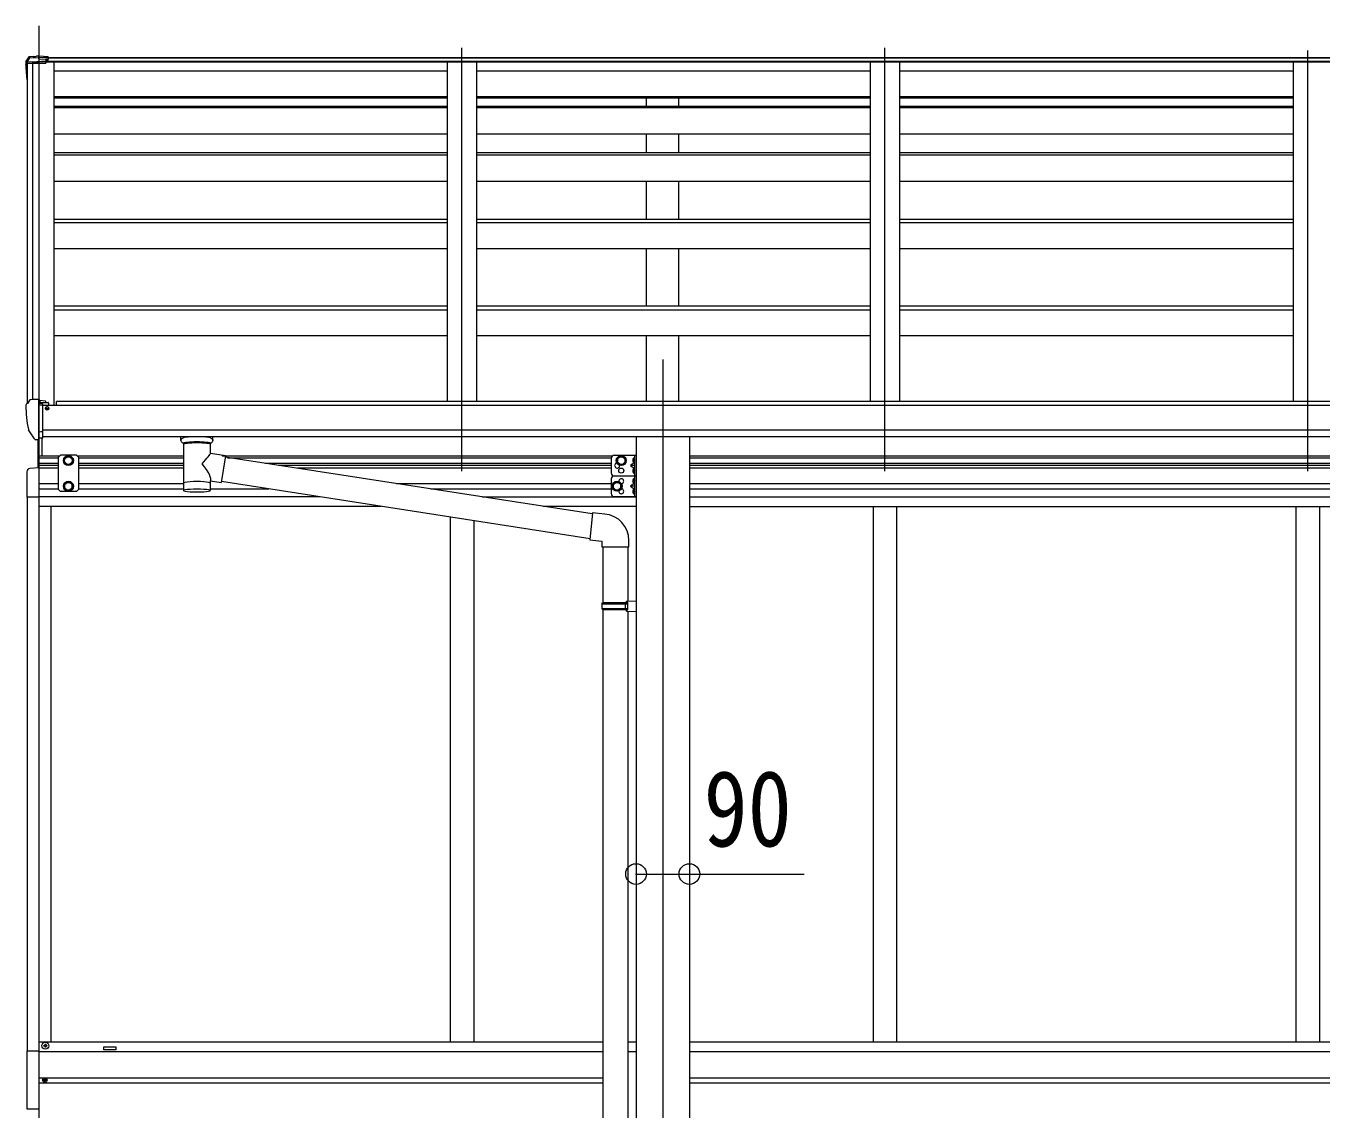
# Model space of a CAD drawing. Units: millimetres at full size; some dimension numbers follow another scale. Extents: x -9783 to 9892, y -6828 to 6752.
# Drawn here: x 1895 to 4087, y 355 to 2190 of the extents above; entities that cross this region are included whole.
import ezdxf
from ezdxf.enums import TextEntityAlignment as Align

# ---------------------------------------------------------------- set-up
doc = ezdxf.new("R2010")
doc.units = ezdxf.units.MM
doc.header["$LTSCALE"] = 35
doc.header["$PDMODE"] = 32
doc.header["$PDSIZE"] = 35
for name, color, linetype, lineweight in [('0-1_本体', 4, 'Continuous', 9), ('0-2_部品', 7, 'Continuous', 9), ('0-8_PARTS2', 2, 'Continuous', 9), ('0-A_寸法', 6, 'Continuous', 9), ('1-1_GLASS', 4, 'Continuous', 9), ('1-2_GLASS_SEAL', 7, 'Continuous', 9)]:
    doc.layers.add(name, color=color, linetype=linetype, lineweight=lineweight)
doc.styles.add('ＭＳ ゴシック', font='')
doc.styles.get('ＭＳ ゴシック').set_extended_font_data('MS Gothic')

msp = doc.modelspace()

# ---------------------------------------------------------------- linework, layer by layer
at = {"layer": '0-1_本体'}
for p, q in [((1897.47, 2126.4), (1905.3, 2126.81)), ((1905.51, 2126.82), (1905.51, 1556.97)), ((1906.21, 1556.97), (1906.21, 2126.82)), ((6916.51, 2129.29), (1928.52, 2129.29)), ((6916.51, 2128.38), (1928.52, 2128.38)), ((1932.02, 2136.49), (6913.01, 2136.49)), ((6913.01, 2134.91), (1932.02, 2134.91)), ((1941.51, 2128.38), (1941.51, 1547.16)), ((2607.51, 2128.38), (2607.51, 1553.58)), ((2657.51, 2128.38), (2657.51, 1553.58)), ((3323.51, 2128.38), (3323.51, 1553.58)), ((3373.51, 2128.38), (3373.51, 1553.58)), ((4039.51, 2128.38), (4039.51, 1553.58)), ((1896.53, 2125.56), (1896.51, 1550.43)), ((2607.51, 2113.18), (1941.51, 2113.18)), ((3323.51, 2113.18), (2657.51, 2113.18)), ((4039.51, 2113.18), (3373.51, 2113.18)), ((2607.51, 2069.65), (1941.51, 2069.65)), ((2607.51, 2068.57), (1941.51, 2068.57)), ((2607.51, 2067.27), (1941.51, 2067.27)), ((3323.51, 2069.65), (2657.51, 2069.65)), ((3323.51, 2068.57), (2657.51, 2068.57)), ((3323.51, 2067.27), (2657.51, 2067.27)), ((2945.01, 2054.08), (2945.01, 2067.27)), ((3000.01, 2054.08), (3000.01, 2067.27)), ((4039.51, 2069.65), (3373.51, 2069.65)), ((4039.51, 2068.57), (3373.51, 2068.57)), ((4039.51, 2067.27), (3373.51, 2067.27)), ((1941.51, 2054.08), (2607.51, 2054.08)), ((1941.51, 2051.5), (2607.51, 2051.5)), ((2657.51, 2054.08), (3323.51, 2054.08)), ((2657.51, 2051.5), (3323.51, 2051.5)), ((3373.51, 2054.08), (4039.51, 2054.08)), ((3373.51, 2051.5), (4039.51, 2051.5)), ((1941.51, 2006.76), (2607.51, 2006.76)), ((2657.51, 2006.76), (3323.51, 2006.76)), ((2945.01, 1975.29), (2945.01, 2006.76)), ((3000.01, 1975.29), (3000.01, 2006.76)), ((3373.51, 2006.76), (4039.51, 2006.76)), ((1941.51, 1975.29), (2607.51, 1975.29)), ((2657.51, 1975.29), (3323.51, 1975.29)), ((3373.51, 1975.29), (4039.51, 1975.29)), ((1941.51, 1971.31), (2607.51, 1971.31)), ((2657.51, 1971.31), (3323.51, 1971.31)), ((3373.51, 1971.31), (4039.51, 1971.31)), ((1941.51, 1926.86), (2607.51, 1926.86)), ((2657.51, 1926.86), (3323.51, 1926.86)), ((2945.01, 1862.43), (2945.01, 1926.86)), ((3000.01, 1862.43), (3000.01, 1926.86)), ((3373.51, 1926.86), (4039.51, 1926.86)), ((1941.51, 1862.43), (2607.51, 1862.43)), ((1941.51, 1857.06), (2607.51, 1857.06)), ((2657.51, 1862.43), (3323.51, 1862.43)), ((2657.51, 1857.06), (3323.51, 1857.06)), ((3373.51, 1862.43), (4039.51, 1862.43)), ((3373.51, 1857.06), (4039.51, 1857.06)), ((1941.51, 1813), (2607.51, 1813)), ((2657.51, 1813), (3323.51, 1813)), ((2945.01, 1715.8), (2945.01, 1813)), ((3000.01, 1715.8), (3000.01, 1813)), ((3373.51, 1813), (4039.51, 1813)), ((1941.51, 1715.8), (2607.51, 1715.8)), ((2657.51, 1715.8), (3323.51, 1715.8)), ((3373.51, 1715.8), (4039.51, 1715.8)), ((1941.51, 1709.04), (2607.51, 1709.04)), ((2657.51, 1709.04), (3323.51, 1709.04)), ((3373.51, 1709.04), (4039.51, 1709.04)), ((1941.51, 1665.47), (2607.51, 1665.47)), ((2657.51, 1665.47), (3323.51, 1665.47)), ((2945.01, 1553.58), (2945.01, 1665.47)), ((3000.01, 1553.58), (3000.01, 1665.47)), ((3373.51, 1665.47), (4039.51, 1665.47)), ((6922.01, 1547.16), (1923.01, 1547.16)), ((6898.51, 1553.58), (1946.51, 1553.58)), ((1946.51, 1547.16), (1946.51, 1553.5)), ((1923.01, 1505.57), (6922.01, 1505.57)), ((6922.01, 1493.72), (1923.01, 1493.8)), ((2927.31, 1493.78), (2927.31, -1663.2)), ((3017.71, 1493.78), (3017.71, -1663.2))]:
    msp.add_line(p, q, dxfattribs=at)
msp.add_circle((1930.49, 1542.06), 3, dxfattribs=at)
msp.add_arc((1897.52, 2125.4), 1, 93, 173.32986, dxfattribs=at)
at = {"layer": '0-2_部品'}
for p, q in [((1894.52, 2128.99), (1894.52, 2124.91)), ((1899.54, 2137.15), (1895.06, 2130.72)), ((1895.06, 2130.72), (1895.06, 2127.19)), ((1900.72, 2135.71), (1896.3, 2128.3)), ((1905.41, 2128.98), (1897.36, 2128.59)), ((1905.41, 2128.32), (1897.36, 2127.9)), ((1897.44, 2126.4), (1905.45, 2126.82)), ((1906.55, 2137.95), (1900.3, 2137.57)), ((1900.72, 2135.71), (1916.52, 2136.55)), ((1900.86, 2136.84), (1900.86, 2136.11)), ((1905.41, 2128.32), (1928.52, 2129.72)), ((1905.45, 2126.82), (1928.52, 2126.82)), ((1916.52, 2138.56), (1912.48, 2138.32)), ((1916.52, 2137.79), (1916.52, 2138.56)), ((1932.02, 2137.62), (1916.52, 2138.56)), ((1916.52, 2138.56), (1916.52, 2137.79)), ((1916.52, 2137.79), (1916.52, 2137.07)), ((1916.52, 2134.15), (1916.52, 2136.55)), ((1932.02, 2135.73), (1916.52, 2136.55)), ((1932.02, 2133.33), (1928.52, 2133.51)), ((1932.02, 2132.03), (1928.52, 2132.03)), ((1928.52, 2129.72), (1928.52, 2126.82)), ((1932.02, 2137.62), (1932.02, 2136.85)), ((1932.02, 2136.85), (1932.02, 2136.12)), ((1932.02, 2136.12), (1932.02, 2135.73)), ((1932.02, 2135.73), (1932.02, 2133.33)), ((1932.02, 2132.03), (1932.02, 2133.33)), ((1894.52, 2124.23), (1894.52, 2124.91)), ((1896.02, 2124.23), (1896.02, 2124.91)), ((1916.51, 1488.47), (1916.51, 1556.97)), ((1894.51, 1547.6), (1894.51, 1546.97)), ((1901.42, 1556.41), (1897.36, 1550.6)), ((1918.01, 1556.06), (1916.51, 1556.06)), ((1923.01, 1547.24), (1916.51, 1547.64)), ((1918.01, 1556.06), (1918.01, 1549.89)), ((1927.69, 1554.56), (1918.01, 1555.28)), ((1918.01, 1552.29), (1932.01, 1552.23)), ((1927.49, 1542.06), (1928.01, 1542.06)), ((1928.01, 1542.06), (1928.31, 1542.06)), ((1928.51, 1552.25), (1928.51, 1554.14)), ((1933.01, 1551.12), (1933.01, 1547.16)), ((1908.89, 1490.29), (1899.14, 1505.67)), ((1917.01, 1490.67), (1917.51, 1491.67)), ((1923.01, 1491.67), (1917.51, 1491.67)), ((2157.01, 1487.68), (2157.01, 1493.79)), ((2211.01, 1487.68), (2211.01, 1493.79)), ((1915.01, 1488.57), (1911.3, 1488.79)), ((1915.01, 1488.57), (1916.51, 1488.47)), ((1916.51, 1490.67), (1917.01, 1490.67)), ((2161.11, 1483.17), (2161.1, 1402.88)), ((2206.91, 1465.6), (2206.91, 1483.19)), ((2232.13, 1461.69), (2206.91, 1465.61)), ((2232.13, 1461.69), (2225.11, 1416.44)), ((2853.24, 1363.27), (2231.82, 1459.68)), ((2206.93, 1402.88), (2206.91, 1419.51)), ((2206.91, 1419.26), (2225.11, 1416.44)), ((2849.58, 1321.34), (2225.38, 1418.18)), ((2874.24, 1363.21), (2853.4, 1365.04)), ((2915.31, 1307.47), (2915.31, 1318.38)), ((2869.31, 1307.47), (2915.31, 1307.47)), ((2871.31, 1307.47), (2871.31, 1213.33)), ((2913.31, 1307.47), (2913.31, 1215.89)), ((2869.31, 1211.33), (2870.31, 1213.33)), ((2869.31, 1211.33), (2913.31, 1211.33)), ((2869.31, 1211.33), (2869.31, 1203.33)), ((2870.31, 1213.33), (2913.31, 1213.33)), ((2908.84, 1211.33), (2908.41, 1213.33)), ((2911.31, 1215.83), (2927.31, 1216.3)), ((2911.31, 1213.83), (2911.31, 1215.83)), ((2911.31, 1213.83), (2913.31, 1213.83)), ((2927.31, 1216.3), (2927.31, 1198.36)), ((2869.31, 1203.33), (2913.31, 1203.33)), ((2869.31, 1203.33), (2870.31, 1201.33)), ((2870.31, 1201.33), (2913.31, 1201.33)), ((2871.31, 1201.33), (2871.31, 107.14)), ((2911.31, 1198.83), (2911.31, 1200.83)), ((2911.31, 1198.83), (2927.31, 1198.36)), ((2913.31, 1198.77), (2913.31, 109.7))]:
    msp.add_line(p, q, dxfattribs=at)
for points in [[(1900.3, 2137.57), (1900.42, 2137.57), (1900.76, 2137.35), (1900.86, 2136.84)], [(1900.86, 2136.11), (1900.8, 2135.9), (1900.72, 2135.71)], [(1905.41, 2128.98), (1928.52, 2130.36), (1928.52, 2129.72)], [(1916.52, 2136.55), (1916.52, 2137.07), (1916.52, 2137.79)], [(1916.52, 2134.15), (1928.52, 2133.73), (1928.52, 2130.36)], [(1916.51, 1556.97), (1904.51, 1556.97), (1902.18, 1556.83)], [(1923.01, 1491.67), (1923.01, 1549.89), (1918.01, 1549.89)], [(1927.69, 1554.56), (1927.86, 1554.54), (1928.01, 1554.51), (1928.16, 1554.47), (1928.28, 1554.41), (1928.38, 1554.35), (1928.45, 1554.29), (1928.5, 1554.22), (1928.51, 1554.14)], [(1928.31, 1543.25), (1928.31, 1542.06), (1933.01, 1542.06)], [(1933.01, 1543.67), (1933.01, 1542.06), (1933.49, 1542.06)], [(1916.51, 1502.36), (1919.68, 1502.77), (1923.01, 1503.2)], [(2157.05, 1487.62), (2157.03, 1487.97), (2157.27, 1488.93), (2157.79, 1489.81), (2158.6, 1490.65), (2159.71, 1491.45), (2161.11, 1492.18)], [(2206.91, 1492.16), (2207.15, 1492.07), (2208.5, 1491.33), (2209.61, 1490.49), (2210.37, 1489.62), (2210.83, 1488.72), (2211, 1487.84)], [(2157.05, 1487.73), (2157.03, 1487.38), (2157.27, 1486.42), (2157.79, 1485.54), (2158.6, 1484.7), (2159.71, 1483.9), (2161.11, 1483.17)], [(2206.91, 1483.19), (2207.15, 1483.28), (2208.5, 1484.02), (2209.61, 1484.86), (2210.37, 1485.73), (2210.83, 1486.63), (2211, 1487.51)], [(2853.4, 1365.04), (2849.39, 1319.21), (2869.31, 1317.47), (2869.31, 1307.47)], [(2908.84, 1211.33), (2908.84, 1203.33), (2908.41, 1201.33)], [(2911.31, 1200.83), (2913.31, 1200.83), (2913.31, 1213.83)]]:
    msp.add_lwpolyline(points, dxfattribs=at)
for centre, radius, start, end in [((1897.51, 2124.91), 2.99, 92.88363, 179.89821), ((1897.78, 2125.39), 3.27, 116.90088, 146.38921), ((1900.36, 2136.57), 1, 93.49169, 145.07667), ((1897.09, 2341.4), 203.67, 272.66471, 274.33431), ((2095.01, 2124.23), 200.5, 180.00038, 188.11165), ((2095.02, 2124.58), 199.01, 180.00039, 184.08805), ((2095.02, 2124.23), 199.01, 180.00039, 184.08802), ((1897.52, 2124.91), 1.5, 92.88363, 179.89821), ((1902.24, 1555.83), 1, 93.5, 145), ((1897.51, 1547.6), 3, 93, 180), ((2087, 1546.98), 192.49, 180.0008, 192.1233), ((1930.51, 1542.06), 2.5, 151.64236, 180), ((1930.51, 1542.06), 2.5, 0, 151.64236), ((1901.74, 1507.17), 3, 191.83348, 210), ((2174.08, 1442.46), 51.38, 92.46126, 104.61963), ((2193.97, 1442.46), 51.38, 75.38037, 87.53874), ((1911.49, 1491.79), 3, 210, 266.5), ((2870.31, 1318.38), 45, 0, 85)]:
    msp.add_arc(centre, radius, start, end, dxfattribs=at)
for centre, major_axis, ratio, start_param, end_param in [((1897.52, 2128.99), (0, -3.01), 0.996195, 4.1015237, 4.712389), ((1897.52, 2125.04), (-0.11, 3.55), 0.844901, 0.0150814, 0.3799029), ((1932.01, 1551.13), (-0.02, 1.1), 0.906239, 4.6917496, 6.2625459), ((2184.01, 1481.98), (-22.91, -0.42), 0.072511, 4.711586, 6.2823824), ((2184.04, 1483.61), (-22.91, -0.42), 0.072511, 4.711586, 6.2823824), ((2183.99, 1483.61), (22.92, -0.42), 0.07247, 0.0008089, 1.5716053), ((2183.99, 1481.98), (22.92, -0.42), 0.07247, 0.0008089, 1.5716053), ((2195.01, 1487.68), (16, 0), 0.361356, 0, 0.0194874), ((2195.01, 1487.68), (16, 0), 0.361356, 6.2636979, 6.2831853), ((2184.01, 1446.05), (-22.81, 26.62), 0.234429, 3.1563334, 4.5976381), ((2186.57, 1443.41), (20.32, 22.25), 0.045535, 4.9756507, 6.2441899), ((2184.01, 1402.88), (22.92, 0), 0.101955, 6.2829723, 9.4248207), ((2184.01, 1415.32), (22.91, 0), 0.122865, 6.2831853, 9.424778), ((2184.01, 1402.88), (22.92, 0), 0.101955, 3.1415499, 6.2833984)]:
    msp.add_ellipse(centre, major_axis=major_axis, ratio=ratio, start_param=start_param, end_param=end_param, dxfattribs=at)
at = {"layer": '0-8_PARTS2'}
for p, q in [((1916.52, 2189.81), (1916.51, 1436.03)), ((2632.51, 1436.03), (2632.51, 2152.51)), ((3348.51, 1436.03), (3348.51, 2152.51)), ((4064.51, 1436.03), (4064.51, 2148.23)), ((2972.51, 1624.84), (2972.51, -1881.19))]:
    msp.add_line(p, q, dxfattribs=at)
at = {"layer": '0-A_寸法'}
for p, q in [((2927.31, 753.57), (3017.71, 753.57)), ((3017.71, 753.57), (3212.01, 753.57))]:
    msp.add_line(p, q, dxfattribs=at)
for p in [(2927.31, 753.57), (3017.71, 753.57)]:
    msp.add_point(p, dxfattribs=at)
at = {"layer": '1-1_GLASS'}
for p, q in [((1916.51, 1461.69), (1952.01, 1461.69)), ((1916.51, 1458.19), (1949.01, 1458.19)), ((1916.51, 1449.19), (1949.01, 1449.19)), ((1981.01, 1461.69), (2161.11, 1461.69)), ((1984.01, 1458.19), (2161.11, 1458.19)), ((1984.01, 1449.19), (2161.11, 1449.19)), ((2226.77, 1461.69), (2887.31, 1461.69)), ((2236.04, 1458.19), (2885.34, 1458.19)), ((2299.44, 1449.19), (2885.31, 1449.19)), ((3017.51, 1461.69), (4355.51, 1461.69)), ((3017.51, 1458.19), (4355.51, 1458.19)), ((3017.51, 1449.19), (4355.51, 1449.19)), ((1916.51, 1445.69), (1949.01, 1445.69)), ((1916.51, 1441.39), (1916.51, 404.19)), ((1949.01, 1440.69), (1916.51, 1440.69)), ((1984.01, 1445.69), (2161.11, 1445.69)), ((2161.11, 1440.69), (1984.01, 1440.69)), ((2322, 1445.69), (2885.31, 1445.69)), ((2724.59, 1440.69), (2354.23, 1440.69)), ((2885.31, 1440.69), (2724.59, 1440.69)), ((3017.51, 1445.69), (4355.51, 1445.69)), ((4355.51, 1440.69), (3017.51, 1440.69)), ((1916.51, 1414.69), (1949.01, 1414.69)), ((1916.51, 1405.69), (1949.01, 1405.69)), ((1984.01, 1414.69), (2161.1, 1414.69)), ((1984.01, 1405.69), (2161.1, 1405.69)), ((2206.93, 1405.69), (2305.87, 1405.69)), ((2521.83, 1414.69), (2885.31, 1414.69)), ((2579.84, 1405.69), (2885.31, 1405.69)), ((3017.51, 1414.69), (4355.51, 1414.69)), ((3017.51, 1405.69), (4355.51, 1405.69)), ((1896.51, 1391.99), (1896.51, 453.39)), ((2392.89, 1392.19), (1916.51, 1392.19)), ((2666.86, 1392.19), (2927.51, 1392.19)), ((3017.51, 1392.19), (4397.51, 1392.19)), ((2496.03, 1376.19), (1916.51, 1376.19)), ((1936.51, 1376.19), (1936.51, 469.19)), ((2927.51, 1376.19), (2769.99, 1376.19)), ((3017.51, 1376.19), (4397.51, 1376.19)), ((3328.51, 1376.19), (3328.51, 469.19)), ((3368.51, 1376.19), (3368.51, 469.19)), ((4044.51, 1376.19), (4044.51, 469.19)), ((4084.51, 1376.19), (4084.51, 469.19)), ((2612.51, 1357.28), (2612.51, 469.19)), ((2652.51, 1351.08), (2652.51, 469.19)), ((1916.51, 469.19), (2871.51, 469.19)), ((2913.51, 469.19), (2927.51, 469.19)), ((3017.51, 469.19), (4397.51, 469.19)), ((1916.51, 453.19), (2871.51, 453.19)), ((2913.51, 453.19), (2927.51, 453.19)), ((3017.51, 453.19), (4397.51, 453.19)), ((1916.51, 408.63), (2871.51, 408.63)), ((1916.51, 404.19), (1916.51, -632.81)), ((2871.51, 399.63), (1916.51, 399.63)), ((3017.51, 408.63), (4355.31, 408.63)), ((4355.31, 399.63), (3017.51, 399.63))]:
    msp.add_line(p, q, dxfattribs=at)
msp.add_lwpolyline([(2046.51, 455.69), (2026.51, 455.69), (2026.51, 460.69), (2046.51, 460.69)], close=True, dxfattribs=at)
at = {"layer": '1-2_GLASS_SEAL'}
for p, q in [((1915.01, 1441.18), (1915.01, 1487.78)), ((1915.01, 1441.18), (1915.01, 1487.78)), ((1916.51, 1441.18), (1916.51, 1487.69)), ((1922.01, 1461.69), (1922.01, 1490.89)), ((1953.01, 1462.69), (1949.01, 1458.69)), ((1949.01, 1458.69), (1949.01, 1405.19)), ((1980.01, 1462.69), (1953.01, 1462.69)), ((1980.01, 1462.69), (1984.01, 1458.69)), ((1984.01, 1405.19), (1984.01, 1458.69)), ((2885.31, 1457.69), (2885.31, 1432.69)), ((2890.31, 1462.69), (2927.31, 1462.69)), ((2924.31, 1458.19), (2923.51, 1458.05)), ((2924.31, 1450.19), (2923.51, 1450.33)), ((2924.31, 1450.19), (2924.81, 1450.28)), ((2924.81, 1462.69), (2924.81, 1427.69)), ((2927.31, 1462.69), (2927.31, 1427.69)), ((1896.01, 1434.9), (1896.01, 1391.99)), ((1916.51, 1441.19), (1901.23, 1440.39)), ((2890.31, 1427.69), (2927.31, 1427.69)), ((2890.31, 1427.69), (2927.31, 1427.69)), ((2924.81, 1445.19), (2917.81, 1445.19)), ((2924.31, 1440.19), (2923.51, 1440.05)), ((2924.31, 1432.19), (2923.51, 1432.33)), ((2924.31, 1432.19), (2924.81, 1432.28)), ((2924.81, 1427.69), (2924.81, 1392.69)), ((2927.31, 1427.69), (2927.31, 1392.69)), ((1953.01, 1401.19), (1949.01, 1405.19)), ((1966.51, 1417.7), (1960.01, 1413.94)), ((1960.01, 1413.94), (1960.01, 1406.44)), ((1960.01, 1406.44), (1966.51, 1402.68)), ((1973.01, 1413.94), (1966.51, 1417.7)), ((1966.51, 1402.68), (1973.01, 1406.44)), ((1973.01, 1406.44), (1973.01, 1413.94)), ((1980.01, 1401.19), (1984.01, 1405.19)), ((2885.31, 1422.69), (2885.31, 1397.69)), ((2924.81, 1410.19), (2917.81, 1410.19)), ((2924.31, 1423.19), (2923.51, 1423.05)), ((2924.31, 1415.19), (2923.51, 1415.33)), ((2924.31, 1405.19), (2923.51, 1405.05)), ((2924.31, 1415.19), (2924.81, 1415.28)), ((1916.51, 1391.99), (1896.01, 1391.99)), ((1980.01, 1401.19), (1953.01, 1401.19)), ((2890.31, 1392.69), (2927.31, 1392.69)), ((2924.31, 1397.19), (2923.51, 1397.33)), ((2924.31, 1397.19), (2924.81, 1397.28)), ((1926.01, 462.19), (1925.01, 462.19)), ((1929.01, 463.19), (1930.01, 463.19)), ((1925.28, 405.1), (1924.46, 405.1)), ((1927.74, 404.28), (1928.56, 404.28))]:
    msp.add_line(p, q, dxfattribs=at)
for points in [[(1960.01, 1457.44), (1966.51, 1461.2), (1973.01, 1457.44)], [(1973.01, 1457.44), (1973.01, 1449.94), (1966.51, 1446.18), (1960.01, 1449.94), (1960.01, 1457.44)], [(2924.81, 1450.19), (2917.81, 1445.19), (2924.81, 1440.19)], [(2925.2, 1454.19), (2924.57, 1455.38), (2922.33, 1456.49)], [(2925.2, 1454.19), (2924.57, 1453), (2922.33, 1451.89)], [(2924.31, 1450.19), (2924.31, 1458.19), (2924.81, 1458.1), (2924.81, 1450.28)], [(2925.2, 1436.19), (2924.57, 1437.38), (2922.33, 1438.49)], [(2925.2, 1436.19), (2924.57, 1435), (2922.33, 1433.89)], [(2924.31, 1432.19), (2924.31, 1440.19), (2924.81, 1440.1), (2924.81, 1432.28)], [(2924.81, 1415.19), (2917.81, 1410.19), (2924.81, 1405.19)], [(2925.2, 1419.19), (2924.57, 1420.38), (2922.33, 1421.49)], [(2925.2, 1419.19), (2924.57, 1418), (2922.33, 1416.89)], [(2925.2, 1401.19), (2924.57, 1402.38), (2922.33, 1403.49)], [(2924.31, 1415.19), (2924.31, 1423.19), (2924.81, 1423.1), (2924.81, 1415.28)], [(2924.31, 1397.19), (2924.31, 1405.19), (2924.81, 1405.1), (2924.81, 1397.28)], [(2925.2, 1401.19), (2924.57, 1400), (2922.33, 1398.89)], [(1925.01, 462.19), (1925.01, 463.19), (1926.01, 463.19)], [(1927.01, 464.19), (1927.01, 465.19), (1928.01, 465.19), (1928.01, 464.19)], [(1928.01, 461.19), (1928.01, 460.19), (1927.01, 460.19), (1927.01, 461.19)], [(1930.01, 463.19), (1930.01, 462.19), (1929.01, 462.19)], [(1916.51, 453.69), (1895.81, 453.69), (1895.81, 355.69), (1916.51, 355.69)], [(1924.46, 405.1), (1924.46, 404.28), (1925.28, 404.28)], [(1926.92, 405.92), (1926.92, 406.74), (1926.1, 406.74), (1926.1, 405.92)], [(1926.1, 403.46), (1926.1, 402.64), (1926.92, 402.64), (1926.92, 403.46)], [(1928.56, 404.28), (1928.56, 405.1), (1927.74, 405.1)]]:
    msp.add_lwpolyline(points, dxfattribs=at)
for points in [[(2902.31, 1446.18), (2908.81, 1449.94), (2908.81, 1457.44), (2902.31, 1461.2), (2895.81, 1457.44), (2895.81, 1449.94)], [(2895.31, 1402.68), (2901.81, 1406.44), (2901.81, 1413.94), (2895.31, 1417.7), (2888.81, 1413.94), (2888.81, 1406.44)]]:
    msp.add_lwpolyline(points, close=True, dxfattribs=at)
for centre, radius in [((1966.51, 1453.69), 8.5), ((1966.51, 1453.69), 7.5), ((1966.51, 1453.69), 6.5), ((2902.31, 1453.69), 8.5), ((2902.31, 1453.69), 7.5), ((2902.31, 1453.69), 6.5), ((2902.31, 1436.69), 4.25), ((1966.51, 1410.19), 8.5), ((1966.51, 1410.19), 7.5), ((1966.51, 1410.19), 6.5), ((2895.31, 1410.19), 8.5), ((2895.31, 1410.19), 7.5), ((2895.31, 1410.19), 6.5), ((1927.51, 462.69), 5.9), ((1926.51, 404.69), 3.75)]:
    msp.add_circle(centre, radius, dxfattribs=at)
for centre, radius, start, end in [((2890.31, 1457.69), 5, 90, 180), ((2895.31, 1445.19), 4.25, 94.76077, 6.29431), ((2928.41, 1454.19), 6.5, 147.94412, 212.05588), ((2923.67, 1457.16), 0.9, 100, 147.94412), ((2923.67, 1451.22), 0.9, 212.05588, 260), ((1901.51, 1434.9), 5.5, 93, 180), ((2890.31, 1432.69), 5, 180, 270), ((2890.31, 1422.69), 5, 90, 180), ((2928.41, 1436.19), 6.5, 147.94412, 212.05588), ((2923.67, 1439.16), 0.9, 100, 147.94412), ((2923.67, 1433.22), 0.9, 212.05588, 260), ((2902.31, 1418.69), 4.25, 274.76077, 186.29431), ((2902.31, 1401.69), 4.25, 173.70569, 85.23923), ((2928.41, 1419.19), 6.5, 147.94412, 212.05588), ((2928.41, 1401.19), 6.5, 147.94412, 212.05588), ((2923.67, 1422.16), 0.9, 100, 147.94412), ((2923.67, 1416.22), 0.9, 212.05588, 260), ((2923.67, 1404.16), 0.9, 100, 147.94412), ((2890.31, 1397.69), 5, 180, 270), ((2923.67, 1398.22), 0.9, 212.05588, 260), ((1926.01, 464.19), 1, 270, 0), ((1926.01, 461.19), 1, 0, 90), ((1929.01, 464.19), 1, 180, 270), ((1929.01, 461.19), 1, 90, 180), ((1925.28, 405.92), 0.82, 270, 0), ((1925.28, 403.46), 0.82, 0, 90), ((1927.74, 405.92), 0.82, 180, 270), ((1927.74, 403.46), 0.82, 90, 180)]:
    msp.add_arc(centre, radius, start, end, dxfattribs=at)

# ---------------------------------------------------------------- texts
at = {"layer": '0-A_寸法', "color": 7, "style": 'ＭＳ ゴシック', "width": 0.85}
msp.add_text('90', height=129, dxfattribs=at).set_placement((3041.71, 761.57), align=Align.BOTTOM_LEFT)

doc.saveas('drawing.dxf')
